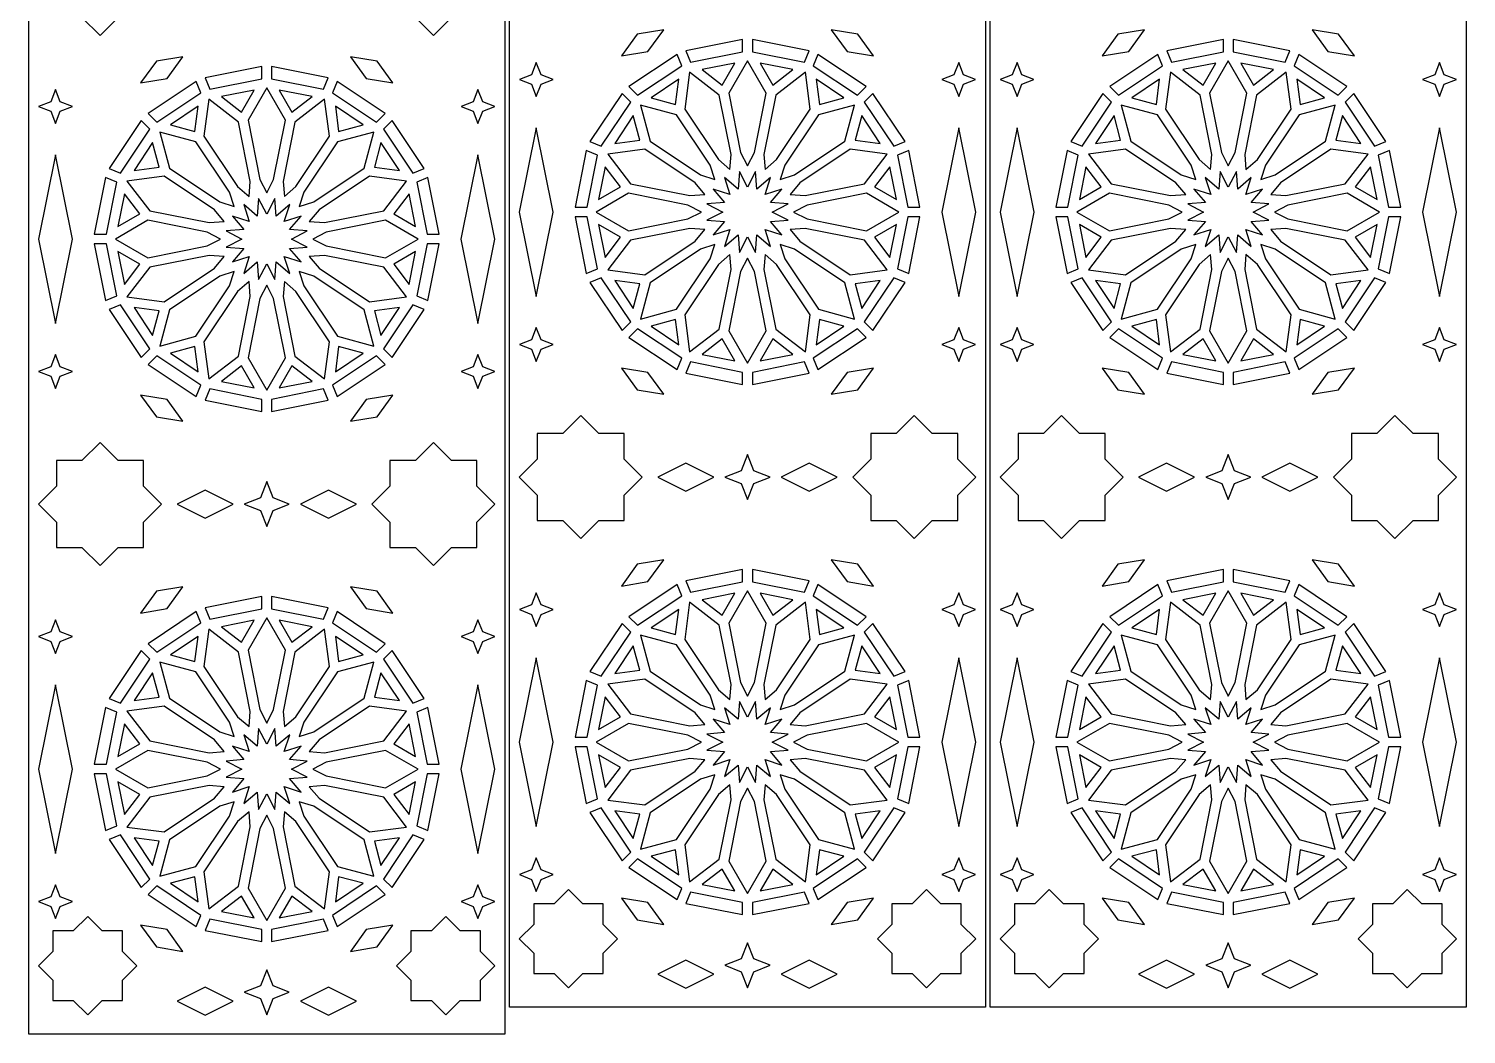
# Model space of a CAD drawing. Header units: millimetres. Extents: x 5 to 1153, y 742 to 2435.
# Drawn here: x 5 to 1153, y 742 to 1544 of the extents above; entities that cross this region are included whole.
import ezdxf

# ---------------------------------------------------------------- set-up
doc = ezdxf.new("R2010")
doc.units = ezdxf.units.MM
doc.layers.add('CUT', color=1, linetype='CONTINUOUS')

msp = doc.modelspace()

# ---------------------------------------------------------------- linework, layer by layer
at = {"layer": 'CUT'}
for points in [[(385.16, 2434.99), (385.16, 741.507), (5.01, 741.507), (5.01, 2434.99)], [(769.16, 2434.99), (769.16, 763.067), (389.01, 763.067), (389.01, 2054.84)], [(1153.16, 2434.99), (1153.16, 763.067), (773.01, 763.067), (773.01, 2054.84)], [(76.326, 1553.5), (96.682, 1553.5), (96.682, 1573.855), (111.075, 1588.248), (96.682, 1602.642), (96.682, 1622.997), (76.326, 1622.997), (61.933, 1637.39), (47.54, 1622.997), (27.184, 1622.997), (27.184, 1602.642), (12.791, 1588.248), (27.184, 1573.855), (27.184, 1553.5), (47.54, 1553.5), (61.933, 1539.106)], [(342.63, 1553.5), (362.986, 1553.5), (362.986, 1573.855), (377.379, 1588.248), (362.986, 1602.642), (362.986, 1622.997), (342.63, 1622.997), (328.237, 1637.39), (313.844, 1622.997), (293.488, 1622.997), (293.488, 1602.642), (279.095, 1588.248), (293.488, 1573.855), (293.488, 1553.5), (313.844, 1553.5), (328.237, 1539.106)], [(512.143, 1543.717), (490.978, 1540.149), (478.381, 1522.769), (499.547, 1526.337)], [(679.789, 1522.769), (667.192, 1540.149), (646.027, 1543.717), (658.623, 1526.337)], [(896.143, 1543.717), (874.978, 1540.149), (862.381, 1522.769), (883.547, 1526.337)], [(1063.789, 1522.769), (1051.192, 1540.149), (1030.027, 1543.717), (1042.623, 1526.337)], [(575.21, 1535.919), (529.94, 1526.914), (533.668, 1517.915), (575.21, 1526.178)], [(628.23, 1526.914), (582.96, 1535.919), (582.96, 1526.178), (624.502, 1517.915)], [(959.21, 1535.919), (913.94, 1526.914), (917.668, 1517.915), (959.21, 1526.178)], [(1012.23, 1526.914), (966.96, 1535.919), (966.96, 1526.178), (1008.502, 1517.915)], [(128.143, 1522.156), (106.978, 1518.588), (94.381, 1501.208), (115.547, 1504.777)], [(295.789, 1501.208), (283.192, 1518.588), (262.027, 1522.156), (274.623, 1504.777)], [(414.176, 1500.164), (423.841, 1503.976), (414.176, 1507.787), (410.365, 1517.451), (406.554, 1507.787), (396.889, 1503.976), (406.554, 1500.164), (410.365, 1490.5)], [(491.29, 1491.417), (526.508, 1514.949), (522.78, 1523.949), (484.403, 1498.305)], [(569.023, 1517.046), (542.879, 1511.846), (558.916, 1499.539)], [(584.59, 1445.682), (594.023, 1493.101), (579.085, 1518.974), (564.147, 1493.101), (573.58, 1445.682), (579.085, 1434.936)], [(615.291, 1511.846), (589.147, 1517.046), (599.254, 1499.539)], [(673.767, 1498.305), (635.39, 1523.949), (631.662, 1514.949), (666.88, 1491.417)], [(751.616, 1500.164), (761.281, 1503.976), (751.616, 1507.787), (747.805, 1517.451), (743.994, 1507.787), (734.329, 1503.976), (743.994, 1500.164), (747.805, 1490.5)], [(798.176, 1500.164), (807.841, 1503.976), (798.176, 1507.787), (794.365, 1517.451), (790.554, 1507.787), (780.889, 1503.976), (790.554, 1500.164), (794.365, 1490.5)], [(875.29, 1491.417), (910.508, 1514.949), (906.78, 1523.949), (868.403, 1498.305)], [(953.023, 1517.046), (926.879, 1511.846), (942.916, 1499.539)], [(968.59, 1445.682), (978.023, 1493.101), (963.085, 1518.974), (948.147, 1493.101), (957.58, 1445.682), (963.085, 1434.936)], [(999.291, 1511.846), (973.147, 1517.046), (983.254, 1499.539)], [(1057.767, 1498.305), (1019.39, 1523.949), (1015.662, 1514.949), (1050.88, 1491.417)], [(1135.616, 1500.164), (1145.281, 1503.976), (1135.616, 1507.787), (1131.805, 1517.451), (1127.994, 1507.787), (1118.329, 1503.976), (1127.994, 1500.164), (1131.805, 1490.5)], [(191.21, 1514.359), (145.94, 1505.353), (149.668, 1496.355), (191.21, 1504.618)], [(244.23, 1505.353), (198.96, 1514.359), (198.96, 1504.618), (240.502, 1496.355)], [(524.287, 1504.144), (502.122, 1489.335), (521.648, 1484.103)], [(565.978, 1444.17), (556.546, 1491.589), (532.844, 1509.775), (528.945, 1480.156), (555.807, 1439.956), (565.005, 1432.135)], [(602.363, 1439.956), (629.225, 1480.156), (625.326, 1509.775), (601.624, 1491.589), (592.192, 1444.17), (593.165, 1432.135)], [(633.883, 1504.144), (636.522, 1484.103), (656.048, 1489.335)], [(908.287, 1504.144), (886.122, 1489.335), (905.648, 1484.103)], [(949.978, 1444.17), (940.546, 1491.589), (916.844, 1509.775), (912.945, 1480.156), (939.807, 1439.956), (949.005, 1432.135)], [(986.363, 1439.956), (1013.225, 1480.156), (1009.326, 1509.775), (985.624, 1491.589), (976.192, 1444.17), (977.165, 1432.135)], [(1017.883, 1504.144), (1020.522, 1484.103), (1040.048, 1489.335)], [(30.176, 1478.604), (39.841, 1482.415), (30.176, 1486.226), (26.365, 1495.891), (22.554, 1486.226), (12.889, 1482.415), (22.554, 1478.604), (26.365, 1468.939)], [(107.29, 1469.857), (142.508, 1493.388), (138.78, 1502.388), (100.403, 1476.744)], [(185.023, 1495.485), (158.879, 1490.285), (174.916, 1477.979)], [(200.59, 1424.121), (210.023, 1471.54), (195.085, 1497.413), (180.147, 1471.54), (189.58, 1424.121), (195.085, 1413.375)], [(231.291, 1490.285), (205.147, 1495.485), (215.254, 1477.979)], [(289.767, 1476.744), (251.39, 1502.388), (247.662, 1493.388), (282.88, 1469.857)], [(367.616, 1478.604), (377.281, 1482.415), (367.616, 1486.226), (363.805, 1495.891), (359.994, 1486.226), (350.329, 1482.415), (359.994, 1478.604), (363.805, 1468.939)], [(462.278, 1450.72), (485.809, 1485.937), (478.923, 1492.825), (453.279, 1454.447)], [(704.891, 1454.447), (679.247, 1492.825), (672.361, 1485.937), (695.892, 1450.72)], [(846.278, 1450.72), (869.809, 1485.937), (862.923, 1492.825), (837.279, 1454.447)], [(1088.891, 1454.447), (1063.247, 1492.825), (1056.361, 1485.937), (1079.892, 1450.72)], [(140.287, 1482.584), (118.122, 1467.774), (137.648, 1462.543)], [(181.978, 1422.609), (172.546, 1470.029), (148.844, 1488.215), (144.945, 1458.596), (171.807, 1418.395), (181.005, 1410.575)], [(218.363, 1418.395), (245.225, 1458.596), (241.326, 1488.215), (217.624, 1470.029), (208.192, 1422.609), (209.165, 1410.575)], [(249.883, 1482.584), (252.522, 1462.543), (272.048, 1467.774)], [(549.363, 1435.65), (522.501, 1475.851), (493.644, 1483.583), (501.376, 1454.726), (541.577, 1427.865), (553.068, 1424.159)], [(616.593, 1427.865), (656.794, 1454.726), (664.526, 1483.583), (635.669, 1475.851), (608.807, 1435.65), (605.102, 1424.159)], [(933.363, 1435.65), (906.501, 1475.851), (877.644, 1483.583), (885.376, 1454.726), (925.577, 1427.865), (937.068, 1424.159)], [(1000.593, 1427.865), (1040.794, 1454.726), (1048.526, 1483.583), (1019.669, 1475.851), (992.807, 1435.65), (989.102, 1424.159)], [(78.278, 1429.159), (101.809, 1464.376), (94.923, 1471.264), (69.279, 1432.886)], [(320.891, 1432.886), (295.247, 1471.264), (288.361, 1464.376), (311.892, 1429.159)], [(487.892, 1475.105), (473.083, 1452.941), (493.124, 1455.579)], [(670.278, 1475.105), (665.046, 1455.579), (685.087, 1452.941)], [(871.892, 1475.105), (857.083, 1452.941), (877.124, 1455.579)], [(1054.278, 1475.105), (1049.046, 1455.579), (1069.087, 1452.941)], [(165.363, 1414.09), (138.501, 1454.29), (109.644, 1462.022), (117.376, 1433.166), (157.577, 1406.304), (169.068, 1402.599)], [(232.593, 1406.304), (272.794, 1433.166), (280.526, 1462.022), (251.669, 1454.29), (224.807, 1414.09), (221.102, 1402.599)], [(410.365, 1330.788), (423.968, 1398.142), (410.365, 1465.497), (396.762, 1398.142)], [(747.805, 1330.788), (761.408, 1398.142), (747.805, 1465.497), (734.202, 1398.142)], [(794.365, 1330.788), (807.968, 1398.142), (794.365, 1465.497), (780.762, 1398.142)], [(1131.805, 1330.788), (1145.408, 1398.142), (1131.805, 1465.497), (1118.202, 1398.142)], [(103.892, 1453.544), (89.083, 1431.38), (109.124, 1434.018)], [(286.278, 1453.544), (281.046, 1434.018), (301.087, 1431.38)], [(451.049, 1402.017), (459.312, 1443.559), (450.313, 1447.287), (441.308, 1402.017)], [(537.272, 1421.421), (497.071, 1448.282), (467.452, 1444.383), (485.638, 1420.681), (533.057, 1411.249), (545.092, 1412.223)], [(625.113, 1411.249), (672.532, 1420.681), (690.718, 1444.383), (661.099, 1448.282), (620.898, 1421.421), (613.078, 1412.223)], [(716.862, 1402.017), (707.857, 1447.287), (698.858, 1443.559), (707.121, 1402.017)], [(835.049, 1402.017), (843.312, 1443.559), (834.313, 1447.287), (825.308, 1402.017)], [(921.272, 1421.421), (881.071, 1448.282), (851.452, 1444.383), (869.638, 1420.681), (917.057, 1411.249), (929.092, 1412.223)], [(1009.113, 1411.249), (1056.532, 1420.681), (1074.718, 1444.383), (1045.099, 1448.282), (1004.898, 1421.421), (997.078, 1412.223)], [(1100.862, 1402.017), (1091.857, 1447.287), (1082.858, 1443.559), (1091.121, 1402.017)], [(26.365, 1309.227), (39.968, 1376.582), (26.365, 1443.936), (12.762, 1376.582)], [(363.805, 1309.227), (377.408, 1376.582), (363.805, 1443.936), (350.202, 1376.582)], [(67.049, 1380.457), (75.312, 1421.999), (66.313, 1425.727), (57.308, 1380.457)], [(153.272, 1399.86), (113.071, 1426.721), (83.452, 1422.822), (101.638, 1399.12), (149.057, 1389.688), (161.092, 1390.662)], [(241.113, 1389.688), (288.532, 1399.12), (306.718, 1422.822), (277.099, 1426.721), (236.898, 1399.86), (229.078, 1390.662)], [(332.862, 1380.457), (323.857, 1425.727), (314.858, 1421.999), (323.121, 1380.457)], [(465.382, 1434.349), (460.182, 1408.205), (477.687, 1418.311)], [(579.085, 1378.344), (585.523, 1365.781), (586.661, 1379.852), (597.417, 1370.708), (593.084, 1384.143), (606.52, 1379.811), (597.375, 1390.566), (611.446, 1391.705), (598.883, 1398.142), (611.446, 1404.579), (597.375, 1405.718), (606.52, 1416.474), (593.084, 1412.141), (597.417, 1425.577), (586.661, 1416.433), (585.523, 1430.504), (579.085, 1417.939), (572.647, 1430.504), (571.509, 1416.433), (560.753, 1425.577), (565.086, 1412.141), (551.65, 1416.474), (560.795, 1405.718), (546.724, 1404.579), (559.287, 1398.142), (546.724, 1391.705), (560.795, 1390.566), (551.65, 1379.811), (565.086, 1384.143), (560.753, 1370.708), (571.509, 1379.852), (572.647, 1365.781)], [(692.788, 1434.349), (680.483, 1418.311), (697.988, 1408.205)], [(849.382, 1434.349), (844.182, 1408.205), (861.687, 1418.311)], [(963.085, 1378.344), (969.523, 1365.781), (970.661, 1379.852), (981.417, 1370.708), (977.084, 1384.143), (990.52, 1379.811), (981.375, 1390.566), (995.446, 1391.705), (982.883, 1398.142), (995.446, 1404.579), (981.375, 1405.718), (990.52, 1416.474), (977.084, 1412.141), (981.417, 1425.577), (970.661, 1416.433), (969.523, 1430.504), (963.085, 1417.939), (956.647, 1430.504), (955.509, 1416.433), (944.753, 1425.577), (949.086, 1412.141), (935.65, 1416.474), (944.795, 1405.718), (930.724, 1404.579), (943.287, 1398.142), (930.724, 1391.705), (944.795, 1390.566), (935.65, 1379.811), (949.086, 1384.143), (944.753, 1370.708), (955.509, 1379.852), (956.647, 1365.781)], [(1076.788, 1434.349), (1064.483, 1418.311), (1081.988, 1408.205)], [(81.382, 1412.788), (76.182, 1386.644), (93.687, 1396.751)], [(308.788, 1412.788), (296.483, 1396.751), (313.988, 1386.644)], [(531.546, 1403.647), (484.126, 1413.08), (458.254, 1398.142), (484.126, 1383.205), (531.546, 1392.637), (542.292, 1398.142)], [(626.624, 1392.637), (674.044, 1383.205), (699.916, 1398.142), (674.044, 1413.08), (626.624, 1403.647), (615.878, 1398.142)], [(915.546, 1403.647), (868.126, 1413.08), (842.254, 1398.142), (868.126, 1383.205), (915.546, 1392.637), (926.292, 1398.142)], [(1010.624, 1392.637), (1058.044, 1383.205), (1083.916, 1398.142), (1058.044, 1413.08), (1010.624, 1403.647), (999.878, 1398.142)], [(195.085, 1356.784), (201.523, 1344.22), (202.661, 1358.291), (213.417, 1349.147), (209.084, 1362.583), (222.52, 1358.25), (213.375, 1369.006), (227.446, 1370.144), (214.883, 1376.582), (227.446, 1383.019), (213.375, 1384.158), (222.52, 1394.913), (209.084, 1390.581), (213.417, 1404.016), (202.661, 1394.872), (201.523, 1408.943), (195.085, 1396.38), (188.647, 1408.943), (187.509, 1394.872), (176.753, 1404.016), (181.086, 1390.581), (167.65, 1394.913), (176.795, 1384.158), (162.724, 1383.019), (175.287, 1376.582), (162.724, 1370.144), (176.795, 1369.006), (167.65, 1358.25), (181.086, 1362.583), (176.753, 1349.147), (187.509, 1358.291), (188.647, 1344.22)], [(147.546, 1382.086), (100.126, 1391.519), (74.254, 1376.582), (100.126, 1361.644), (147.546, 1371.077), (158.292, 1376.582)], [(242.624, 1371.077), (290.044, 1361.644), (315.916, 1376.582), (290.044, 1391.519), (242.624, 1382.086), (231.878, 1376.582)], [(459.312, 1352.725), (451.049, 1394.267), (441.308, 1394.267), (450.313, 1348.997)], [(707.857, 1348.997), (716.862, 1394.267), (707.121, 1394.267), (698.858, 1352.725)], [(843.312, 1352.725), (835.049, 1394.267), (825.308, 1394.267), (834.313, 1348.997)], [(1091.857, 1348.997), (1100.862, 1394.267), (1091.121, 1394.267), (1082.858, 1352.725)], [(465.382, 1361.936), (477.687, 1377.973), (460.182, 1388.08)], [(545.092, 1384.062), (533.057, 1385.036), (485.638, 1375.604), (467.452, 1351.902), (497.071, 1348.003), (537.272, 1374.863)], [(620.898, 1374.863), (661.099, 1348.003), (690.718, 1351.902), (672.532, 1375.604), (625.113, 1385.036), (613.078, 1384.062)], [(697.988, 1388.08), (680.483, 1377.973), (692.788, 1361.936)], [(849.382, 1361.936), (861.687, 1377.973), (844.182, 1388.08)], [(929.092, 1384.062), (917.057, 1385.036), (869.638, 1375.604), (851.452, 1351.902), (881.071, 1348.003), (921.272, 1374.863)], [(1004.898, 1374.863), (1045.099, 1348.003), (1074.718, 1351.902), (1056.532, 1375.604), (1009.113, 1385.036), (997.078, 1384.062)], [(1081.988, 1388.08), (1064.483, 1377.973), (1076.788, 1361.936)], [(57.308, 1372.707), (66.313, 1327.437), (75.312, 1331.165), (67.049, 1372.707)], [(93.687, 1356.413), (76.182, 1366.519), (81.382, 1340.375)], [(313.988, 1366.519), (296.483, 1356.413), (308.788, 1340.375)], [(323.121, 1372.707), (314.858, 1331.165), (323.857, 1327.437), (332.862, 1372.707)], [(541.577, 1368.42), (501.376, 1341.558), (493.644, 1312.702), (522.501, 1320.434), (549.363, 1360.634), (553.068, 1372.125)], [(608.807, 1360.634), (635.669, 1320.434), (664.526, 1312.702), (656.794, 1341.558), (616.593, 1368.42), (605.102, 1372.125)], [(925.577, 1368.42), (885.376, 1341.558), (877.644, 1312.702), (906.501, 1320.434), (933.363, 1360.634), (937.068, 1372.125)], [(992.807, 1360.634), (1019.669, 1320.434), (1048.526, 1312.702), (1040.794, 1341.558), (1000.593, 1368.42), (989.102, 1372.125)], [(161.092, 1362.501), (149.057, 1363.475), (101.638, 1354.043), (83.452, 1330.341), (113.071, 1326.442), (153.272, 1353.303)], [(229.078, 1362.501), (236.898, 1353.303), (277.099, 1326.442), (306.718, 1330.341), (288.532, 1354.043), (241.113, 1363.475)], [(555.807, 1356.329), (528.945, 1316.128), (532.844, 1286.509), (556.546, 1304.695), (565.978, 1352.115), (565.005, 1364.149)], [(573.58, 1350.603), (564.147, 1303.184), (579.085, 1277.311), (594.023, 1303.184), (584.59, 1350.603), (579.085, 1361.348)], [(592.192, 1352.115), (601.624, 1304.695), (625.326, 1286.509), (629.225, 1316.128), (602.363, 1356.329), (593.165, 1364.149)], [(939.807, 1356.329), (912.945, 1316.128), (916.844, 1286.509), (940.546, 1304.695), (949.978, 1352.115), (949.005, 1364.149)], [(957.58, 1350.603), (948.147, 1303.184), (963.085, 1277.311), (978.023, 1303.184), (968.59, 1350.603), (963.085, 1361.348)], [(976.192, 1352.115), (985.624, 1304.695), (1009.326, 1286.509), (1013.225, 1316.128), (986.363, 1356.329), (977.165, 1364.149)], [(169.068, 1350.565), (157.577, 1346.859), (117.376, 1319.998), (109.644, 1291.141), (138.501, 1298.873), (165.363, 1339.074)], [(221.102, 1350.565), (224.807, 1339.074), (251.669, 1298.873), (280.526, 1291.141), (272.794, 1319.998), (232.593, 1346.859)], [(485.809, 1310.347), (462.278, 1345.565), (453.279, 1341.838), (478.923, 1303.46)], [(487.892, 1321.18), (493.124, 1340.706), (473.083, 1343.344)], [(685.087, 1343.344), (665.046, 1340.706), (670.278, 1321.18)], [(695.892, 1345.565), (672.361, 1310.347), (679.247, 1303.46), (704.891, 1341.838)], [(869.809, 1310.347), (846.278, 1345.565), (837.279, 1341.838), (862.923, 1303.46)], [(871.892, 1321.18), (877.124, 1340.706), (857.083, 1343.344)], [(1069.087, 1343.344), (1049.046, 1340.706), (1054.278, 1321.18)], [(1079.892, 1345.565), (1056.361, 1310.347), (1063.247, 1303.46), (1088.891, 1341.838)], [(181.005, 1342.589), (171.807, 1334.768), (144.945, 1294.568), (148.844, 1264.949), (172.546, 1283.135), (181.978, 1330.554)], [(195.085, 1339.788), (189.58, 1329.042), (180.147, 1281.623), (195.085, 1255.75), (210.023, 1281.623), (200.59, 1329.042)], [(209.165, 1342.589), (208.192, 1330.554), (217.624, 1283.135), (241.326, 1264.949), (245.225, 1294.568), (218.363, 1334.768)], [(69.279, 1320.277), (94.923, 1281.899), (101.809, 1288.787), (78.278, 1324.004)], [(109.124, 1319.145), (89.083, 1321.783), (103.892, 1299.619)], [(301.087, 1321.783), (281.046, 1319.145), (286.278, 1299.619)], [(311.892, 1324.004), (288.361, 1288.787), (295.247, 1281.899), (320.891, 1320.277)], [(524.287, 1292.14), (521.648, 1312.181), (502.122, 1306.95)], [(656.048, 1306.95), (636.522, 1312.181), (633.883, 1292.14)], [(908.287, 1292.14), (905.648, 1312.181), (886.122, 1306.95)], [(1040.048, 1306.95), (1020.522, 1312.181), (1017.883, 1292.14)], [(414.176, 1288.498), (423.841, 1292.309), (414.176, 1296.12), (410.365, 1305.784), (406.554, 1296.12), (396.889, 1292.309), (406.554, 1288.498), (410.365, 1278.833)], [(526.508, 1281.336), (491.29, 1304.867), (484.403, 1297.98), (522.78, 1272.336)], [(666.88, 1304.867), (631.662, 1281.336), (635.39, 1272.336), (673.767, 1297.98)], [(751.616, 1288.498), (761.281, 1292.309), (751.616, 1296.12), (747.805, 1305.784), (743.994, 1296.12), (734.329, 1292.309), (743.994, 1288.498), (747.805, 1278.833)], [(798.176, 1288.498), (807.841, 1292.309), (798.176, 1296.12), (794.365, 1305.784), (790.554, 1296.12), (780.889, 1292.309), (790.554, 1288.498), (794.365, 1278.833)], [(910.508, 1281.336), (875.29, 1304.867), (868.403, 1297.98), (906.78, 1272.336)], [(1050.88, 1304.867), (1015.662, 1281.336), (1019.39, 1272.336), (1057.767, 1297.98)], [(1135.616, 1288.498), (1145.281, 1292.309), (1135.616, 1296.12), (1131.805, 1305.784), (1127.994, 1296.12), (1118.329, 1292.309), (1127.994, 1288.498), (1131.805, 1278.833)], [(137.648, 1290.621), (118.122, 1285.389), (140.287, 1270.58)], [(272.048, 1285.389), (252.522, 1290.621), (249.883, 1270.58)], [(569.023, 1279.239), (558.916, 1296.745), (542.879, 1284.439)], [(615.291, 1284.439), (599.254, 1296.745), (589.147, 1279.239)], [(953.023, 1279.239), (942.916, 1296.745), (926.879, 1284.439)], [(999.291, 1284.439), (983.254, 1296.745), (973.147, 1279.239)], [(26.365, 1284.224), (22.554, 1274.56), (12.889, 1270.748), (22.554, 1266.937), (26.365, 1257.272), (30.176, 1266.937), (39.841, 1270.748), (30.176, 1274.56)], [(100.403, 1276.419), (138.78, 1250.775), (142.508, 1259.775), (107.29, 1283.306)], [(174.916, 1275.184), (158.879, 1262.878), (185.023, 1257.678)], [(215.254, 1275.184), (205.147, 1257.678), (231.291, 1262.878)], [(282.88, 1283.306), (247.662, 1259.775), (251.39, 1250.775), (289.767, 1276.419)], [(363.805, 1284.224), (359.994, 1274.56), (350.329, 1270.748), (359.994, 1266.937), (363.805, 1257.272), (367.616, 1266.937), (377.281, 1270.748), (367.616, 1274.56)], [(575.21, 1270.106), (533.668, 1278.369), (529.94, 1269.371), (575.21, 1260.365)], [(624.502, 1278.369), (582.96, 1270.106), (582.96, 1260.365), (628.23, 1269.371)], [(959.21, 1270.106), (917.668, 1278.369), (913.94, 1269.371), (959.21, 1260.365)], [(1008.502, 1278.369), (966.96, 1270.106), (966.96, 1260.365), (1012.23, 1269.371)], [(478.381, 1273.515), (490.978, 1256.136), (512.143, 1252.568), (499.547, 1269.947)], [(646.027, 1252.568), (667.192, 1256.136), (679.789, 1273.515), (658.623, 1269.947)], [(862.381, 1273.515), (874.978, 1256.136), (896.143, 1252.568), (883.547, 1269.947)], [(1030.027, 1252.568), (1051.192, 1256.136), (1063.789, 1273.515), (1042.623, 1269.947)], [(115.547, 1248.387), (94.381, 1251.955), (106.978, 1234.575), (128.143, 1231.007)], [(191.21, 1248.545), (149.668, 1256.809), (145.94, 1247.81), (191.21, 1238.805)], [(240.502, 1256.809), (198.96, 1248.545), (198.96, 1238.805), (244.23, 1247.81)], [(274.623, 1248.387), (262.027, 1231.007), (283.192, 1234.575), (295.789, 1251.955)], [(460.326, 1151.727), (480.682, 1151.727), (480.682, 1172.082), (495.075, 1186.476), (480.682, 1200.869), (480.682, 1221.224), (460.326, 1221.224), (445.933, 1235.618), (431.54, 1221.224), (411.184, 1221.224), (411.184, 1200.869), (396.791, 1186.476), (411.184, 1172.082), (411.184, 1151.727), (431.54, 1151.727), (445.933, 1137.334)], [(726.63, 1151.727), (746.986, 1151.727), (746.986, 1172.082), (761.379, 1186.476), (746.986, 1200.869), (746.986, 1221.224), (726.63, 1221.224), (712.237, 1235.618), (697.844, 1221.224), (677.488, 1221.224), (677.488, 1200.869), (663.095, 1186.476), (677.488, 1172.082), (677.488, 1151.727), (697.844, 1151.727), (712.237, 1137.334)], [(844.326, 1151.727), (864.682, 1151.727), (864.682, 1172.082), (879.075, 1186.476), (864.682, 1200.869), (864.682, 1221.224), (844.326, 1221.224), (829.933, 1235.618), (815.54, 1221.224), (795.184, 1221.224), (795.184, 1200.869), (780.791, 1186.476), (795.184, 1172.082), (795.184, 1151.727), (815.54, 1151.727), (829.933, 1137.334)], [(1110.63, 1151.727), (1130.986, 1151.727), (1130.986, 1172.082), (1145.379, 1186.476), (1130.986, 1200.869), (1130.986, 1221.224), (1110.63, 1221.224), (1096.237, 1235.618), (1081.844, 1221.224), (1061.488, 1221.224), (1061.488, 1200.869), (1047.095, 1186.476), (1061.488, 1172.082), (1061.488, 1151.727), (1081.844, 1151.727), (1096.237, 1137.334)], [(61.933, 1214.057), (47.54, 1199.664), (27.184, 1199.664), (27.184, 1179.308), (12.791, 1164.915), (27.184, 1150.522), (27.184, 1130.166), (47.54, 1130.166), (61.933, 1115.773), (76.326, 1130.166), (96.682, 1130.166), (96.682, 1150.522), (111.075, 1164.915), (96.682, 1179.308), (96.682, 1199.664), (76.326, 1199.664)], [(328.237, 1214.057), (313.844, 1199.664), (293.488, 1199.664), (293.488, 1179.308), (279.095, 1164.915), (293.488, 1150.522), (293.488, 1130.166), (313.844, 1130.166), (328.237, 1115.773), (342.63, 1130.166), (362.986, 1130.166), (362.986, 1150.522), (377.379, 1164.915), (362.986, 1179.308), (362.986, 1199.664), (342.63, 1199.664)], [(507.479, 1186.476), (529.837, 1175.296), (552.195, 1186.476), (529.837, 1197.655)], [(584.186, 1181.375), (597.121, 1186.476), (584.186, 1191.577), (579.085, 1204.512), (573.984, 1191.577), (561.049, 1186.476), (573.984, 1181.375), (579.085, 1168.44)], [(605.975, 1186.476), (628.333, 1175.296), (650.691, 1186.476), (628.333, 1197.655)], [(891.479, 1186.476), (913.837, 1175.296), (936.195, 1186.476), (913.837, 1197.655)], [(968.186, 1181.375), (981.121, 1186.476), (968.186, 1191.577), (963.085, 1204.512), (957.984, 1191.577), (945.049, 1186.476), (957.984, 1181.375), (963.085, 1168.44)], [(989.975, 1186.476), (1012.333, 1175.296), (1034.691, 1186.476), (1012.333, 1197.655)], [(195.085, 1182.951), (189.984, 1170.016), (177.049, 1164.915), (189.984, 1159.814), (195.085, 1146.879), (200.186, 1159.814), (213.121, 1164.915), (200.186, 1170.016)], [(145.837, 1153.736), (168.195, 1164.915), (145.837, 1176.094), (123.479, 1164.915)], [(244.333, 1153.736), (266.691, 1164.915), (244.333, 1176.094), (221.975, 1164.915)], [(512.143, 1120.383), (490.978, 1116.815), (478.381, 1099.436), (499.547, 1103.004)], [(679.789, 1099.436), (667.192, 1116.815), (646.027, 1120.383), (658.623, 1103.004)], [(896.143, 1120.383), (874.978, 1116.815), (862.381, 1099.436), (883.547, 1103.004)], [(1063.789, 1099.436), (1051.192, 1116.815), (1030.027, 1120.383), (1042.623, 1103.004)], [(575.21, 1112.586), (529.94, 1103.581), (533.668, 1094.582), (575.21, 1102.844)], [(628.23, 1103.581), (582.96, 1112.586), (582.96, 1102.844), (624.502, 1094.582)], [(959.21, 1112.586), (913.94, 1103.581), (917.668, 1094.582), (959.21, 1102.844)], [(1012.23, 1103.581), (966.96, 1112.586), (966.96, 1102.844), (1008.502, 1094.582)], [(115.547, 1081.443), (128.143, 1098.823), (106.978, 1095.255), (94.381, 1077.875)], [(191.21, 1091.025), (145.94, 1082.02), (149.668, 1073.021), (191.21, 1081.285)], [(244.23, 1082.02), (198.96, 1091.025), (198.96, 1081.285), (240.502, 1073.021)], [(274.623, 1081.443), (295.789, 1077.875), (283.192, 1095.255), (262.027, 1098.823)], [(414.176, 1076.831), (423.841, 1080.642), (414.176, 1084.454), (410.365, 1094.118), (406.554, 1084.454), (396.889, 1080.642), (406.554, 1076.831), (410.365, 1067.166)], [(491.29, 1068.084), (526.508, 1091.616), (522.78, 1100.615), (484.403, 1074.971)], [(569.023, 1093.712), (542.879, 1088.512), (558.916, 1076.206)], [(584.59, 1022.348), (594.023, 1069.768), (579.085, 1095.64), (564.147, 1069.768), (573.58, 1022.348), (579.085, 1011.602)], [(615.291, 1088.512), (589.147, 1093.712), (599.254, 1076.206)], [(673.767, 1074.971), (635.39, 1100.615), (631.662, 1091.616), (666.88, 1068.084)], [(751.616, 1076.831), (761.281, 1080.642), (751.616, 1084.454), (747.805, 1094.118), (743.994, 1084.454), (734.329, 1080.642), (743.994, 1076.831), (747.805, 1067.166)], [(798.176, 1076.831), (807.841, 1080.642), (798.176, 1084.454), (794.365, 1094.118), (790.554, 1084.454), (780.889, 1080.642), (790.554, 1076.831), (794.365, 1067.166)], [(875.29, 1068.084), (910.508, 1091.616), (906.78, 1100.615), (868.403, 1074.971)], [(953.023, 1093.712), (926.879, 1088.512), (942.916, 1076.206)], [(968.59, 1022.348), (978.023, 1069.768), (963.085, 1095.64), (948.147, 1069.768), (957.58, 1022.348), (963.085, 1011.602)], [(999.291, 1088.512), (973.147, 1093.712), (983.254, 1076.206)], [(1057.767, 1074.971), (1019.39, 1100.615), (1015.662, 1091.616), (1050.88, 1068.084)], [(1135.616, 1076.831), (1145.281, 1080.642), (1135.616, 1084.454), (1131.805, 1094.118), (1127.994, 1084.454), (1118.329, 1080.642), (1127.994, 1076.831), (1131.805, 1067.166)], [(524.287, 1080.811), (502.122, 1066.002), (521.648, 1060.77)], [(565.978, 1020.837), (556.546, 1068.256), (532.844, 1086.442), (528.945, 1056.823), (555.807, 1016.622), (565.005, 1008.802)], [(602.363, 1016.622), (629.225, 1056.823), (625.326, 1086.442), (601.624, 1068.256), (592.192, 1020.837), (593.165, 1008.802)], [(633.883, 1080.811), (636.522, 1060.77), (656.048, 1066.002)], [(908.287, 1080.811), (886.122, 1066.002), (905.648, 1060.77)], [(949.978, 1020.837), (940.546, 1068.256), (916.844, 1086.442), (912.945, 1056.823), (939.807, 1016.622), (949.005, 1008.802)], [(986.363, 1016.622), (1013.225, 1056.823), (1009.326, 1086.442), (985.624, 1068.256), (976.192, 1020.837), (977.165, 1008.802)], [(1017.883, 1080.811), (1020.522, 1060.77), (1040.048, 1066.002)], [(26.365, 1072.558), (22.554, 1062.893), (12.889, 1059.082), (22.554, 1055.27), (26.365, 1045.606), (30.176, 1055.27), (39.841, 1059.082), (30.176, 1062.893)], [(138.78, 1079.055), (100.403, 1053.411), (107.29, 1046.524), (142.508, 1070.055)], [(158.879, 1066.952), (174.916, 1054.646), (185.023, 1072.152)], [(195.085, 990.042), (200.59, 1000.788), (210.023, 1048.207), (195.085, 1074.08), (180.147, 1048.207), (189.58, 1000.788)], [(205.147, 1072.152), (215.254, 1054.646), (231.291, 1066.952)], [(289.767, 1053.411), (251.39, 1079.055), (247.662, 1070.055), (282.88, 1046.524)], [(363.805, 1072.558), (359.994, 1062.893), (350.329, 1059.082), (359.994, 1055.27), (363.805, 1045.606), (367.616, 1055.27), (377.281, 1059.082), (367.616, 1062.893)], [(462.278, 1027.386), (485.809, 1062.604), (478.923, 1069.491), (453.279, 1031.114)], [(704.891, 1031.114), (679.247, 1069.491), (672.361, 1062.604), (695.892, 1027.386)], [(846.278, 1027.386), (869.809, 1062.604), (862.923, 1069.491), (837.279, 1031.114)], [(1088.891, 1031.114), (1063.247, 1069.491), (1056.361, 1062.604), (1079.892, 1027.386)], [(118.122, 1044.441), (137.648, 1039.209), (140.287, 1059.25)], [(181.005, 987.241), (181.978, 999.276), (172.546, 1046.695), (148.844, 1064.881), (144.945, 1035.262), (171.807, 995.062)], [(209.165, 987.241), (218.363, 995.062), (245.225, 1035.262), (241.326, 1064.881), (217.624, 1046.695), (208.192, 999.276)], [(249.883, 1059.25), (252.522, 1039.209), (272.048, 1044.441)], [(549.363, 1012.317), (522.501, 1052.518), (493.644, 1060.25), (501.376, 1031.393), (541.577, 1004.531), (553.068, 1000.826)], [(616.593, 1004.531), (656.794, 1031.393), (664.526, 1060.25), (635.669, 1052.518), (608.807, 1012.317), (605.102, 1000.826)], [(933.363, 1012.317), (906.501, 1052.518), (877.644, 1060.25), (885.376, 1031.393), (925.577, 1004.531), (937.068, 1000.826)], [(1000.593, 1004.531), (1040.794, 1031.393), (1048.526, 1060.25), (1019.669, 1052.518), (992.807, 1012.317), (989.102, 1000.826)], [(94.923, 1047.931), (69.279, 1009.553), (78.278, 1005.826), (101.809, 1041.043)], [(320.891, 1009.553), (295.247, 1047.931), (288.361, 1041.043), (311.892, 1005.826)], [(487.892, 1051.772), (473.083, 1029.607), (493.124, 1032.246)], [(670.278, 1051.772), (665.046, 1032.246), (685.087, 1029.607)], [(871.892, 1051.772), (857.083, 1029.607), (877.124, 1032.246)], [(1054.278, 1051.772), (1049.046, 1032.246), (1069.087, 1029.607)], [(169.068, 979.265), (165.363, 990.756), (138.501, 1030.957), (109.644, 1038.689), (117.376, 1009.832), (157.577, 982.971)], [(221.102, 979.265), (232.593, 982.971), (272.794, 1009.832), (280.526, 1038.689), (251.669, 1030.957), (224.807, 990.756)], [(410.365, 907.455), (423.968, 974.809), (410.365, 1042.163), (396.762, 974.809)], [(747.805, 907.455), (761.408, 974.809), (747.805, 1042.163), (734.202, 974.809)], [(794.365, 907.455), (807.968, 974.809), (794.365, 1042.163), (780.762, 974.809)], [(1131.805, 907.455), (1145.408, 974.809), (1131.805, 1042.163), (1118.202, 974.809)], [(89.083, 1008.047), (109.124, 1010.685), (103.892, 1030.211)], [(286.278, 1030.211), (281.046, 1010.685), (301.087, 1008.047)], [(451.049, 978.684), (459.312, 1020.226), (450.313, 1023.954), (441.308, 978.684)], [(537.272, 998.087), (497.071, 1024.949), (467.452, 1021.05), (485.638, 997.348), (533.057, 987.916), (545.092, 988.889)], [(625.113, 987.916), (672.532, 997.348), (690.718, 1021.05), (661.099, 1024.949), (620.898, 998.087), (613.078, 988.889)], [(716.862, 978.684), (707.857, 1023.954), (698.858, 1020.226), (707.121, 978.684)], [(835.049, 978.684), (843.312, 1020.226), (834.313, 1023.954), (825.308, 978.684)], [(921.272, 998.087), (881.071, 1024.949), (851.452, 1021.05), (869.638, 997.348), (917.057, 987.916), (929.092, 988.889)], [(1009.113, 987.916), (1056.532, 997.348), (1074.718, 1021.05), (1045.099, 1024.949), (1004.898, 998.087), (997.078, 988.889)], [(1100.862, 978.684), (1091.857, 1023.954), (1082.858, 1020.226), (1091.121, 978.684)], [(12.762, 953.248), (26.365, 885.894), (39.968, 953.248), (26.365, 1020.603)], [(350.202, 953.248), (363.805, 885.894), (377.408, 953.248), (363.805, 1020.603)], [(465.382, 1011.015), (460.182, 984.871), (477.687, 994.978)], [(692.788, 1011.015), (680.483, 994.978), (697.988, 984.871)], [(849.382, 1011.015), (844.182, 984.871), (861.687, 994.978)], [(1076.788, 1011.015), (1064.483, 994.978), (1081.988, 984.871)], [(66.313, 1002.393), (57.308, 957.123), (67.049, 957.123), (75.312, 998.665)], [(153.272, 976.527), (113.071, 1003.388), (83.452, 999.489), (101.638, 975.787), (149.057, 966.355), (161.092, 967.329)], [(229.078, 967.329), (241.113, 966.355), (288.532, 975.787), (306.718, 999.489), (277.099, 1003.388), (236.898, 976.527)], [(314.858, 998.665), (323.121, 957.123), (332.862, 957.123), (323.857, 1002.393)], [(579.085, 955.011), (585.523, 942.448), (586.661, 956.519), (597.417, 947.374), (593.084, 960.81), (606.52, 956.477), (597.375, 967.233), (611.446, 968.371), (598.883, 974.809), (611.446, 981.246), (597.375, 982.385), (606.52, 993.141), (593.084, 988.808), (597.417, 1002.244), (586.661, 993.099), (585.523, 1007.17), (579.085, 994.606), (572.647, 1007.17), (571.509, 993.099), (560.753, 1002.244), (565.086, 988.808), (551.65, 993.141), (560.795, 982.385), (546.724, 981.246), (559.287, 974.809), (546.724, 968.371), (560.795, 967.233), (551.65, 956.477), (565.086, 960.81), (560.753, 947.374), (571.509, 956.519), (572.647, 942.448)], [(963.085, 955.011), (969.523, 942.448), (970.661, 956.519), (981.417, 947.374), (977.084, 960.81), (990.52, 956.477), (981.375, 967.233), (995.446, 968.371), (982.883, 974.809), (995.446, 981.246), (981.375, 982.385), (990.52, 993.141), (977.084, 988.808), (981.417, 1002.244), (970.661, 993.099), (969.523, 1007.17), (963.085, 994.606), (956.647, 1007.17), (955.509, 993.099), (944.753, 1002.244), (949.086, 988.808), (935.65, 993.141), (944.795, 982.385), (930.724, 981.246), (943.287, 974.809), (930.724, 968.371), (944.795, 967.233), (935.65, 956.477), (949.086, 960.81), (944.753, 947.374), (955.509, 956.519), (956.647, 942.448)], [(76.182, 963.311), (93.687, 973.417), (81.382, 989.455)], [(308.788, 989.455), (296.483, 973.417), (313.988, 963.311)], [(531.546, 980.314), (484.126, 989.747), (458.254, 974.809), (484.126, 959.871), (531.546, 969.303), (542.292, 974.809)], [(626.624, 969.303), (674.044, 959.871), (699.916, 974.809), (674.044, 989.747), (626.624, 980.314), (615.878, 974.809)], [(915.546, 980.314), (868.126, 989.747), (842.254, 974.809), (868.126, 959.871), (915.546, 969.303), (926.292, 974.809)], [(1010.624, 969.303), (1058.044, 959.871), (1083.916, 974.809), (1058.044, 989.747), (1010.624, 980.314), (999.878, 974.809)], [(188.647, 985.61), (187.509, 971.539), (176.753, 980.683), (181.086, 967.247), (167.65, 971.58), (176.795, 960.824), (162.724, 959.686), (175.287, 953.248), (162.724, 946.811), (176.795, 945.672), (167.65, 934.917), (181.086, 939.249), (176.753, 925.814), (187.509, 934.958), (188.647, 920.887), (195.085, 933.45), (201.523, 920.887), (202.661, 934.958), (213.417, 925.814), (209.084, 939.249), (222.52, 934.917), (213.375, 945.672), (227.446, 946.811), (214.883, 953.248), (227.446, 959.686), (213.375, 960.824), (222.52, 971.58), (209.084, 967.247), (213.417, 980.683), (202.661, 971.539), (201.523, 985.61), (195.085, 973.046)], [(158.292, 953.248), (147.546, 958.753), (100.126, 968.186), (74.254, 953.248), (100.126, 938.311), (147.546, 947.744)], [(231.878, 953.248), (242.624, 947.744), (290.044, 938.311), (315.916, 953.248), (290.044, 968.186), (242.624, 958.753)], [(459.312, 929.392), (451.049, 970.934), (441.308, 970.934), (450.313, 925.664)], [(465.382, 938.603), (477.687, 954.64), (460.182, 964.747)], [(697.988, 964.747), (680.483, 954.64), (692.788, 938.603)], [(707.857, 925.664), (716.862, 970.934), (707.121, 970.934), (698.858, 929.392)], [(843.312, 929.392), (835.049, 970.934), (825.308, 970.934), (834.313, 925.664)], [(849.382, 938.603), (861.687, 954.64), (844.182, 964.747)], [(1081.988, 964.747), (1064.483, 954.64), (1076.788, 938.603)], [(1091.857, 925.664), (1100.862, 970.934), (1091.121, 970.934), (1082.858, 929.392)], [(545.092, 960.729), (533.057, 961.702), (485.638, 952.27), (467.452, 928.568), (497.071, 924.669), (537.272, 951.53)], [(620.898, 951.53), (661.099, 924.669), (690.718, 928.568), (672.532, 952.27), (625.113, 961.702), (613.078, 960.729)], [(929.092, 960.729), (917.057, 961.702), (869.638, 952.27), (851.452, 928.568), (881.071, 924.669), (921.272, 951.53)], [(1004.898, 951.53), (1045.099, 924.669), (1074.718, 928.568), (1056.532, 952.27), (1009.113, 961.702), (997.078, 960.729)], [(57.308, 949.373), (66.313, 904.103), (75.312, 907.831), (67.049, 949.373)], [(93.687, 933.079), (76.182, 943.186), (81.382, 917.042)], [(313.988, 943.186), (296.483, 933.079), (308.788, 917.042)], [(323.121, 949.373), (314.858, 907.831), (323.857, 904.103), (332.862, 949.373)], [(541.577, 945.087), (501.376, 918.225), (493.644, 889.368), (522.501, 897.1), (549.363, 937.301), (553.068, 948.792)], [(608.807, 937.301), (635.669, 897.1), (664.526, 889.368), (656.794, 918.225), (616.593, 945.087), (605.102, 948.792)], [(925.577, 945.087), (885.376, 918.225), (877.644, 889.368), (906.501, 897.1), (933.363, 937.301), (937.068, 948.792)], [(992.807, 937.301), (1019.669, 897.1), (1048.526, 889.368), (1040.794, 918.225), (1000.593, 945.087), (989.102, 948.792)], [(161.092, 939.168), (149.057, 940.142), (101.638, 930.71), (83.452, 907.008), (113.071, 903.109), (153.272, 929.97)], [(229.078, 939.168), (236.898, 929.97), (277.099, 903.109), (306.718, 907.008), (288.532, 930.71), (241.113, 940.142)], [(555.807, 932.996), (528.945, 892.795), (532.844, 863.176), (556.546, 881.362), (565.978, 928.781), (565.005, 940.816)], [(573.58, 927.27), (564.147, 879.85), (579.085, 853.978), (594.023, 879.85), (584.59, 927.27), (579.085, 938.015)], [(592.192, 928.781), (601.624, 881.362), (625.326, 863.176), (629.225, 892.795), (602.363, 932.996), (593.165, 940.816)], [(939.807, 932.996), (912.945, 892.795), (916.844, 863.176), (940.546, 881.362), (949.978, 928.781), (949.005, 940.816)], [(957.58, 927.27), (948.147, 879.85), (963.085, 853.978), (978.023, 879.85), (968.59, 927.27), (963.085, 938.015)], [(976.192, 928.781), (985.624, 881.362), (1009.326, 863.176), (1013.225, 892.795), (986.363, 932.996), (977.165, 940.816)], [(169.068, 927.231), (157.577, 923.526), (117.376, 896.664), (109.644, 867.808), (138.501, 875.54), (165.363, 915.74)], [(181.005, 919.255), (171.807, 911.435), (144.945, 871.234), (148.844, 841.615), (172.546, 859.801), (181.978, 907.221)], [(209.165, 919.255), (208.192, 907.221), (217.624, 859.801), (241.326, 841.615), (245.225, 871.234), (218.363, 911.435)], [(221.102, 927.231), (224.807, 915.74), (251.669, 875.54), (280.526, 867.808), (272.794, 896.664), (232.593, 923.526)], [(485.809, 887.013), (462.278, 922.232), (453.279, 918.504), (478.923, 880.127)], [(487.892, 897.846), (493.124, 917.372), (473.083, 920.011)], [(685.087, 920.011), (665.046, 917.372), (670.278, 897.846)], [(695.892, 922.232), (672.361, 887.013), (679.247, 880.127), (704.891, 918.504)], [(869.809, 887.013), (846.278, 922.232), (837.279, 918.504), (862.923, 880.127)], [(871.892, 897.846), (877.124, 917.372), (857.083, 920.011)], [(1069.087, 920.011), (1049.046, 917.372), (1054.278, 897.846)], [(1079.892, 922.232), (1056.361, 887.013), (1063.247, 880.127), (1088.891, 918.504)], [(195.085, 916.455), (189.58, 905.709), (180.147, 858.29), (195.085, 832.417), (210.023, 858.29), (200.59, 905.709)], [(69.279, 896.944), (94.923, 858.566), (101.809, 865.454), (78.278, 900.671)], [(109.124, 895.812), (89.083, 898.45), (103.892, 876.286)], [(301.087, 898.45), (281.046, 895.812), (286.278, 876.286)], [(311.892, 900.671), (288.361, 865.454), (295.247, 858.566), (320.891, 896.944)], [(524.287, 868.807), (521.648, 888.848), (502.122, 883.616)], [(656.048, 883.616), (636.522, 888.848), (633.883, 868.807)], [(908.287, 868.807), (905.648, 888.848), (886.122, 883.616)], [(1040.048, 883.616), (1020.522, 888.848), (1017.883, 868.807)], [(414.176, 865.164), (423.841, 868.976), (414.176, 872.787), (410.365, 882.451), (406.554, 872.787), (396.889, 868.976), (406.554, 865.164), (410.365, 855.5)], [(526.508, 858.002), (491.29, 881.533), (484.403, 874.647), (522.78, 849.003)], [(569.023, 855.906), (558.916, 873.411), (542.879, 861.106)], [(615.291, 861.106), (599.254, 873.411), (589.147, 855.906)], [(666.88, 881.533), (631.662, 858.002), (635.39, 849.003), (673.767, 874.647)], [(751.616, 865.164), (761.281, 868.976), (751.616, 872.787), (747.805, 882.451), (743.994, 872.787), (734.329, 868.976), (743.994, 865.164), (747.805, 855.5)], [(798.176, 865.164), (807.841, 868.976), (798.176, 872.787), (794.365, 882.451), (790.554, 872.787), (780.889, 868.976), (790.554, 865.164), (794.365, 855.5)], [(910.508, 858.002), (875.29, 881.533), (868.403, 874.647), (906.78, 849.003)], [(953.023, 855.906), (942.916, 873.411), (926.879, 861.106)], [(999.291, 861.106), (983.254, 873.411), (973.147, 855.906)], [(1050.88, 881.533), (1015.662, 858.002), (1019.39, 849.003), (1057.767, 874.647)], [(1135.616, 865.164), (1145.281, 868.976), (1135.616, 872.787), (1131.805, 882.451), (1127.994, 872.787), (1118.329, 868.976), (1127.994, 865.164), (1131.805, 855.5)], [(137.648, 867.287), (118.122, 862.056), (140.287, 847.246)], [(272.048, 862.056), (252.522, 867.287), (249.883, 847.246)], [(26.365, 860.891), (22.554, 851.226), (12.889, 847.415), (22.554, 843.604), (26.365, 833.939), (30.176, 843.604), (39.841, 847.415), (30.176, 851.226)], [(100.403, 853.086), (138.78, 827.442), (142.508, 836.442), (107.29, 859.973)], [(174.916, 851.851), (158.879, 839.545), (185.023, 834.345)], [(215.254, 851.851), (205.147, 834.345), (231.291, 839.545)], [(282.88, 859.973), (247.662, 836.442), (251.39, 827.442), (289.767, 853.086)], [(363.805, 860.891), (359.994, 851.226), (350.329, 847.415), (359.994, 843.604), (363.805, 833.939), (367.616, 843.604), (377.281, 847.415), (367.616, 851.226)], [(436.083, 857.033), (424.575, 845.525), (408.3, 845.525), (408.3, 829.249), (396.791, 817.741), (408.3, 806.232), (408.3, 789.957), (424.575, 789.957), (436.083, 778.448), (447.592, 789.957), (463.867, 789.957), (463.867, 806.232), (475.376, 817.741), (463.867, 829.249), (463.867, 845.525), (447.592, 845.525)], [(478.381, 850.182), (490.978, 832.803), (512.143, 829.234), (499.547, 846.614)], [(575.21, 846.773), (533.668, 855.036), (529.94, 846.037), (575.21, 837.032)], [(624.502, 855.036), (582.96, 846.773), (582.96, 837.032), (628.23, 846.037)], [(646.027, 829.234), (667.192, 832.803), (679.789, 850.182), (658.623, 846.614)], [(722.087, 857.033), (710.578, 845.525), (694.303, 845.525), (694.303, 829.249), (682.794, 817.741), (694.303, 806.232), (694.303, 789.957), (710.578, 789.957), (722.087, 778.448), (733.595, 789.957), (749.87, 789.957), (749.87, 806.232), (761.379, 817.741), (749.87, 829.249), (749.87, 845.525), (733.595, 845.525)], [(820.083, 857.033), (808.575, 845.525), (792.3, 845.525), (792.3, 829.249), (780.791, 817.741), (792.3, 806.232), (792.3, 789.957), (808.575, 789.957), (820.083, 778.448), (831.592, 789.957), (847.867, 789.957), (847.867, 806.232), (859.376, 817.741), (847.867, 829.249), (847.867, 845.525), (831.592, 845.525)], [(862.381, 850.182), (874.978, 832.803), (896.143, 829.234), (883.547, 846.614)], [(959.21, 846.773), (917.668, 855.036), (913.94, 846.037), (959.21, 837.032)], [(1008.502, 855.036), (966.96, 846.773), (966.96, 837.032), (1012.23, 846.037)], [(1030.027, 829.234), (1051.192, 832.803), (1063.789, 850.182), (1042.623, 846.614)], [(1106.087, 857.033), (1094.578, 845.525), (1078.303, 845.525), (1078.303, 829.249), (1066.794, 817.741), (1078.303, 806.232), (1078.303, 789.957), (1094.578, 789.957), (1106.087, 778.448), (1117.595, 789.957), (1133.87, 789.957), (1133.87, 806.232), (1145.379, 817.741), (1133.87, 829.249), (1133.87, 845.525), (1117.595, 845.525)], [(63.592, 768.396), (79.867, 768.396), (79.867, 784.672), (91.376, 796.18), (79.867, 807.689), (79.867, 823.964), (63.592, 823.964), (52.083, 835.472), (40.575, 823.964), (24.3, 823.964), (24.3, 807.689), (12.791, 796.18), (24.3, 784.672), (24.3, 768.396), (40.575, 768.396), (52.083, 756.888)], [(115.547, 825.053), (94.381, 828.622), (106.978, 811.242), (128.143, 807.674)], [(191.21, 825.212), (149.668, 833.475), (145.94, 824.477), (191.21, 815.471)], [(240.502, 833.475), (198.96, 825.212), (198.96, 815.471), (244.23, 824.477)], [(274.623, 825.053), (262.027, 807.674), (283.192, 811.242), (295.789, 828.622)], [(349.595, 768.396), (365.87, 768.396), (365.87, 784.672), (377.379, 796.18), (365.87, 807.689), (365.87, 823.964), (349.595, 823.964), (338.087, 835.472), (326.578, 823.964), (310.303, 823.964), (310.303, 807.689), (298.794, 796.18), (310.303, 784.672), (310.303, 768.396), (326.578, 768.396), (338.087, 756.888)], [(579.085, 814.618), (573.984, 801.683), (561.049, 796.582), (573.984, 791.481), (579.085, 778.546), (584.186, 791.481), (597.121, 796.582), (584.186, 801.683)], [(963.085, 814.618), (957.984, 801.683), (945.049, 796.582), (957.984, 791.481), (963.085, 778.546), (968.186, 791.481), (981.121, 796.582), (968.186, 801.683)], [(200.186, 769.921), (213.121, 775.022), (200.186, 780.123), (195.085, 793.058), (189.984, 780.123), (177.049, 775.022), (189.984, 769.921), (195.085, 756.986)], [(529.837, 778.426), (552.195, 789.606), (529.837, 800.785), (507.479, 789.606)], [(628.333, 778.426), (650.691, 789.606), (628.333, 800.785), (605.975, 789.606)], [(913.837, 778.426), (936.195, 789.606), (913.837, 800.785), (891.479, 789.606)], [(1012.333, 778.426), (1034.691, 789.606), (1012.333, 800.785), (989.975, 789.606)], [(123.479, 768.045), (145.837, 756.866), (168.195, 768.045), (145.837, 779.224)], [(221.975, 768.045), (244.333, 756.866), (266.691, 768.045), (244.333, 779.224)]]:
    msp.add_lwpolyline(points, close=True, dxfattribs=at)

doc.saveas('drawing.dxf')
